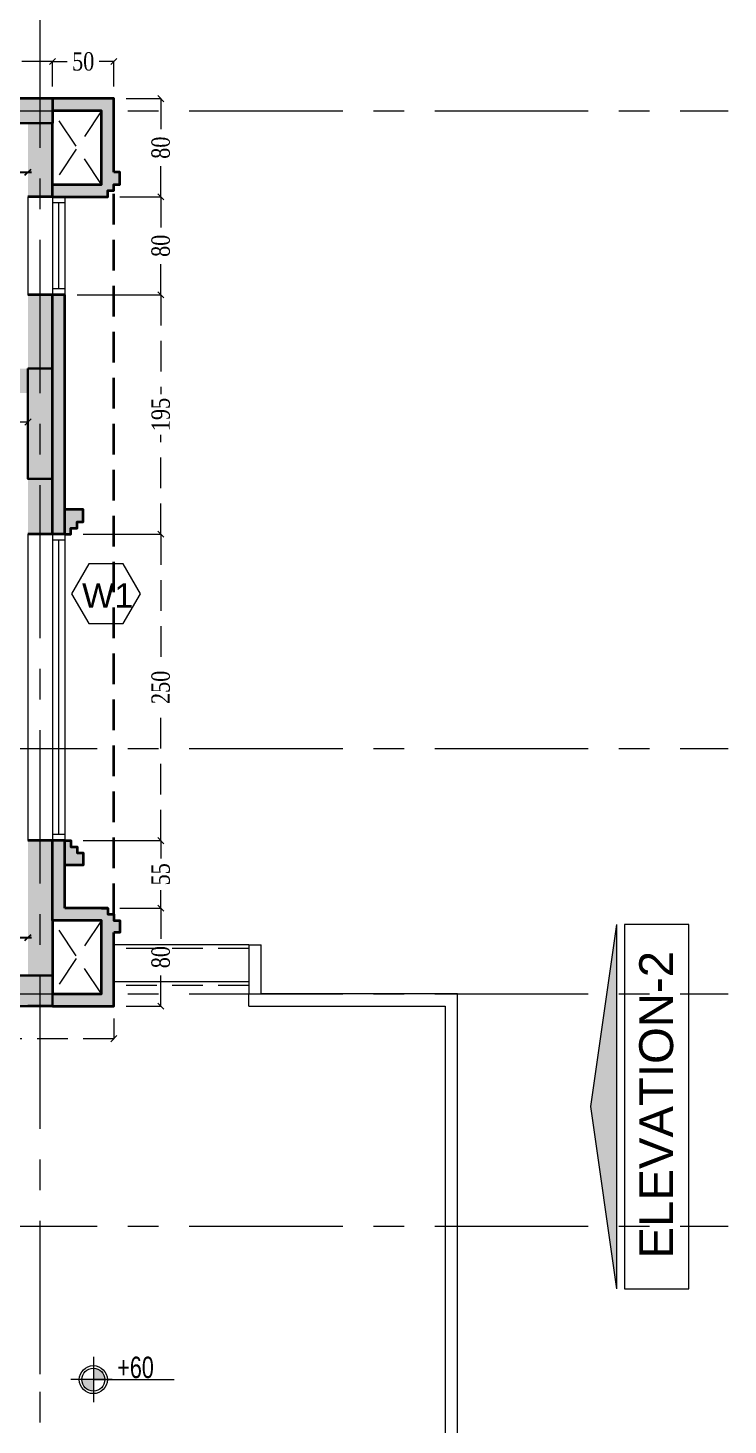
# Model space of a CAD drawing. Header units: inches. Extents: x -114 to 635, y -137 to 57.
# Drawn here: x 107.55 to 113.26, y 20.36 to 31.76 of the extents above; entities that cross this region are included whole.
import ezdxf
from ezdxf.enums import TextEntityAlignment as Align

# ---------------------------------------------------------------- set-up
doc = ezdxf.new("R2010")
doc.units = ezdxf.units.IN
doc.header["$MEASUREMENT"] = 0
doc.header["$PDMODE"] = 98
for name, pattern in [('( Hidden )', [0.375, 0.25, -0.125]), ('CENTER', [2, 1.25, -0.25, 0.25, -0.25]), ('CENTERX2', [4, 2.5, -0.5, 0.5, -0.5]), ('DASHED2', [0.375, 0.25, -0.125]), ('HIDDEN', [0.375, 0.25, -0.125])]:
    doc.linetypes.add(name, pattern=pattern)
doc.layers.get('0').update_dxf_attribs({"lineweight": 5})
doc.layers.get('Defpoints').update_dxf_attribs({"lineweight": 5})
for name, color, linetype, lineweight in [('A-ELEVATION TAG', 230, 'Continuous', 5), ('ARCHES', 1, 'HIDDEN', 5), ('COLUMNS HATCH', 1, 'Continuous', 5), ('DETAILS DIMENSION', 15, 'Continuous', 5), ('E-AX', 9, '( Hidden )', 0), ('HANDRAIL', 31, 'Continuous', 5), ('HATCH', 15, 'Continuous', 0), ('LEVEL SYMBOL', 8, 'Continuous', 5), ('PROPOSED COLUMNS', 6, 'Continuous', 30), ('ROOMS DIMENSION', 3, 'Continuous', 5), ('STAIR', 1, 'Continuous', 5), ('TAG WINDOWS', 8, 'Continuous', 13), ('WALL PROPOSED', 7, 'Continuous', 30), ('WINDOWS', 5, 'Continuous', 5)]:
    doc.layers.add(name, color=color, linetype=linetype, lineweight=lineweight)
doc.layers.add('AXIES', color=7, linetype='CENTER', lineweight=0, true_color=0x949596)
doc.styles.add('002-F.FLOOR PLAN$0$xref plans$0$ATTRIBUTE', font='BKANT.TTF')
doc.styles.add('Arial', font='arial.ttf')
doc.styles.add('ST', font='times.ttf', dxfattribs={"width": 0.8})
doc.styles.add('style4', font='times.ttf', dxfattribs={"width": 0.8})
doc.dimstyles.new('DIM100-2', dxfattribs={"dimtxt": 0.2, "dimasz": 0.05, "dimexe": 0.1, "dimexo": 0.1, "dimgap": 0.09, "dimtad": 1, "dimdec": 0, "dimlfac": 100, "dimzin": 0, "dimdsep": 46, "dimtxsty": 'style4', "dimblk1": 'OBLIQUE', "dimblk2": 'OBLIQUE', "dimsah": 1, "dimcen": 0.09, "dimdle": 0.03, "dimse1": 1, "dimse2": 1, "dimclrd": 256, "dimclrt": 256, "dimadec": 0, "dimazin": 0, "dimtfac": 1, "dimtdec": 0, "dimtix": 1, "dimtmove": 2, "dimatfit": 3, "dimldrblk": 'OBLIQUE', "dimfxl": 1, "dimtolj": 1, "dimtzin": 0, "dimarcsym": 0})
doc.dimstyles.new('RASH PLAN', dxfattribs={"dimtxt": 0.15, "dimasz": 0.05, "dimexe": 0, "dimexo": 0.1, "dimgap": 0.05, "dimtad": 0, "dimdec": 0, "dimlfac": 100, "dimzin": 0, "dimdsep": 46, "dimtxsty": 'ST', "dimblk": 'OBLIQUE', "dimcen": 0.09, "dimclrd": 200, "dimclre": 6, "dimclrt": 1, "dimadec": 0, "dimazin": 0, "dimtfac": 1, "dimtdec": 0, "dimtmove": 1, "dimatfit": 3, "dimldrblk": 'OBLIQUE', "dimfxl": 0, "dimtolj": 1, "dimtzin": 0, "dimlwd": -1, "dimlwe": -1, "dimarcsym": 0})

# ---------------------------------------------------------------- blocks, each defined once
blk = doc.blocks.new('_Oblique')
at = {"color": 0, "lineweight": -2}
blk.add_line((-0.5, -0.5), (0.5, 0.5), dxfattribs=at)
blk = doc.blocks.new('*D357')
at = {"layer": 'Defpoints', "color": 0, "transparency": 16777216}
for p in [(107.75018397029, 31.4833983993808), (100.2498790989031, 31.23047925243304), (107.75018397029, 31.18047925243422)]:
    blk.add_point(p, dxfattribs=at)
at = {"layer": 'DETAILS DIMENSION', "color": 6, "transparency": 16777216}
for p, q in [((100.2498790989031, 31.33047925243304), (100.2498790989031, 31.4833983993808)), ((107.75018397029, 31.28047925243423), (107.75018397029, 31.4833983993808))]:
    blk.add_line(p, q, dxfattribs=at)
at = {"layer": 'DETAILS DIMENSION', "color": 200, "linetype": 'DASHED2', "transparency": 16777216}
for p, q in [((100.2498790989031, 31.4833983993808), (103.8235859686268, 31.4833983993808)), ((107.75018397029, 31.4833983993808), (104.1764771005662, 31.4833983993808))]:
    blk.add_line(p, q, dxfattribs=at)
at = {"layer": 'DETAILS DIMENSION', "color": 200, "transparency": 16777216, "xscale": 0.05, "yscale": 0.05, "zscale": 0.05, "rotation": 180}
blk.add_blockref('_Oblique', (100.2498790989031, 31.4833983993808), dxfattribs=at)
at = {"layer": 'DETAILS DIMENSION', "color": 200, "transparency": 16777216, "xscale": 0.05, "yscale": 0.05, "zscale": 0.05}
blk.add_blockref('_Oblique', (107.75018397029, 31.4833983993808), dxfattribs=at)
at = {"layer": 'DETAILS DIMENSION', "color": 1, "transparency": 16777216, "insert": (104.0000315345965, 31.4833983993808), "char_height": 0.15, "attachment_point": 5, "style": 'ST'}
blk.add_mtext('\\A1;750', dxfattribs=at)
blk = doc.blocks.new('*D358')
at = {"layer": 'Defpoints', "color": 0, "transparency": 16777216}
for p in [(108.25018397029, 31.4833983993808), (107.75018397029, 31.18047925243422), (108.25018397029, 31.18047925243422)]:
    blk.add_point(p, dxfattribs=at)
at = {"layer": 'DETAILS DIMENSION', "color": 6, "transparency": 16777216}
for p, q in [((107.75018397029, 31.28047925243423), (107.75018397029, 31.4833983993808)), ((108.25018397029, 31.28047925243423), (108.25018397029, 31.4833983993808))]:
    blk.add_line(p, q, dxfattribs=at)
at = {"layer": 'DETAILS DIMENSION', "color": 200, "linetype": 'DASHED2', "transparency": 16777216}
for p, q in [((107.75018397029, 31.4833983993808), (107.8689871426043, 31.4833983993808)), ((108.25018397029, 31.4833983993808), (108.1313807979756, 31.4833983993808))]:
    blk.add_line(p, q, dxfattribs=at)
at = {"layer": 'DETAILS DIMENSION', "color": 200, "transparency": 16777216, "xscale": 0.05, "yscale": 0.05, "zscale": 0.05, "rotation": 180}
blk.add_blockref('_Oblique', (107.75018397029, 31.4833983993808), dxfattribs=at)
at = {"layer": 'DETAILS DIMENSION', "color": 200, "transparency": 16777216, "xscale": 0.05, "yscale": 0.05, "zscale": 0.05}
blk.add_blockref('_Oblique', (108.25018397029, 31.4833983993808), dxfattribs=at)
at = {"layer": 'DETAILS DIMENSION', "color": 1, "transparency": 16777216, "insert": (108.00018397029, 31.4833983993808), "char_height": 0.15, "attachment_point": 5, "style": 'ST'}
blk.add_mtext('\\A1;50', dxfattribs=at)
blk = doc.blocks.new('*D359')
at = {"layer": 'Defpoints', "color": 0, "transparency": 16777216}
for p in [(108.25018397029, 31.18047925243424), (108.6321700582006, 31.18047925243424), (108.20018397029, 30.38047927284266)]:
    blk.add_point(p, dxfattribs=at)
at = {"layer": 'DETAILS DIMENSION', "color": 6, "transparency": 16777216}
for p, q in [((108.35018397029, 31.18047925243424), (108.6321700582006, 31.18047925243424)), ((108.30018397029, 30.38047927284266), (108.6321700582006, 30.38047927284266))]:
    blk.add_line(p, q, dxfattribs=at)
at = {"layer": 'DETAILS DIMENSION', "color": 200, "linetype": 'DASHED2', "transparency": 16777216}
for p, q in [((108.6321700582006, 31.18047925243424), (108.6321700582006, 30.91055136069181)), ((108.6321700582006, 30.38047927284266), (108.6321700582006, 30.6504071645851))]:
    blk.add_line(p, q, dxfattribs=at)
at = {"layer": 'DETAILS DIMENSION', "color": 200, "transparency": 16777216, "xscale": 0.05, "yscale": 0.05, "zscale": 0.05}
for p, rotation in [((108.6321700582006, 31.18047925243424), 90), ((108.6321700582006, 30.38047927284266), 270)]:
    blk.add_blockref('_Oblique', p, dxfattribs=dict(at, rotation=rotation))
at = {"layer": 'DETAILS DIMENSION', "color": 1, "transparency": 16777216, "insert": (108.6321700582006, 30.78047926263841), "char_height": 0.15, "attachment_point": 5, "rotation": 90, "style": 'ST'}
blk.add_mtext('\\A1;80', dxfattribs=at)
blk = doc.blocks.new('*D360')
at = {"layer": 'Defpoints', "color": 0, "transparency": 16777216}
for p in [(108.20018397029, 30.38047927284266), (107.8501839702855, 29.58035650685464), (108.6321700582007, 29.58035650685464)]:
    blk.add_point(p, dxfattribs=at)
at = {"layer": 'DETAILS DIMENSION', "color": 6, "transparency": 16777216}
for p, q in [((108.30018397029, 30.38047927284266), (108.6321700582007, 30.38047927284266)), ((107.9501839702855, 29.58035650685464), (108.6321700582007, 29.58035650685464))]:
    blk.add_line(p, q, dxfattribs=at)
at = {"layer": 'DETAILS DIMENSION', "color": 200, "linetype": 'DASHED2', "transparency": 16777216}
for p, q in [((108.6321700582007, 30.38047927284266), (108.6321700582007, 30.11048998790201)), ((108.6321700582007, 29.58035650685464), (108.6321700582007, 29.8503457917953))]:
    blk.add_line(p, q, dxfattribs=at)
at = {"layer": 'DETAILS DIMENSION', "color": 200, "transparency": 16777216, "xscale": 0.05, "yscale": 0.05, "zscale": 0.05}
for p, rotation in [((108.6321700582007, 30.38047927284266), 90), ((108.6321700582007, 29.58035650685464), 270)]:
    blk.add_blockref('_Oblique', p, dxfattribs=dict(at, rotation=rotation))
at = {"layer": 'DETAILS DIMENSION', "color": 1, "transparency": 16777216, "insert": (108.6321700582007, 29.98041788984861), "char_height": 0.15, "attachment_point": 5, "rotation": 90, "style": 'ST'}
blk.add_mtext('\\A1;80', dxfattribs=at)
blk = doc.blocks.new('*D361')
at = {"layer": 'Defpoints', "color": 0, "transparency": 16777216}
for p in [(107.8501839702855, 29.58035650685464), (107.9001839702932, 27.6291563402764), (108.6321700582008, 27.6291563402764)]:
    blk.add_point(p, dxfattribs=at)
at = {"layer": 'DETAILS DIMENSION', "color": 6, "transparency": 16777216}
for p, q in [((107.9501839702855, 29.58035650685464), (108.6321700582008, 29.58035650685464)), ((108.0001839702932, 27.6291563402764), (108.6321700582008, 27.6291563402764))]:
    blk.add_line(p, q, dxfattribs=at)
at = {"layer": 'DETAILS DIMENSION', "color": 200, "linetype": 'DASHED2', "transparency": 16777216}
for p, q in [((108.6321700582008, 29.58035650685464), (108.6321700582008, 28.77142549350063)), ((108.6321700582008, 27.6291563402764), (108.6321700582008, 28.43808735363041))]:
    blk.add_line(p, q, dxfattribs=at)
at = {"layer": 'DETAILS DIMENSION', "color": 200, "transparency": 16777216, "xscale": 0.05, "yscale": 0.05, "zscale": 0.05}
for p, rotation in [((108.6321700582008, 29.58035650685464), 90), ((108.6321700582008, 27.6291563402764), 270)]:
    blk.add_blockref('_Oblique', p, dxfattribs=dict(at, rotation=rotation))
at = {"layer": 'DETAILS DIMENSION', "color": 1, "transparency": 16777216, "insert": (108.6321700582008, 28.60475642356548), "char_height": 0.15, "attachment_point": 5, "rotation": 90, "style": 'ST'}
blk.add_mtext('\\A1;195', dxfattribs=at)
blk = doc.blocks.new('*D362')
at = {"layer": 'Defpoints', "color": 0, "transparency": 16777216}
for p in [(107.9001839702932, 27.6291563402764), (107.9001839702925, 25.1299415931103), (108.6321700582009, 25.1299415931103)]:
    blk.add_point(p, dxfattribs=at)
at = {"layer": 'DETAILS DIMENSION', "color": 6, "transparency": 16777216}
for p, q in [((108.0001839702932, 27.6291563402764), (108.6321700582009, 27.6291563402764)), ((108.0001839702925, 25.1299415931103), (108.6321700582009, 25.1299415931103))]:
    blk.add_line(p, q, dxfattribs=at)
at = {"layer": 'DETAILS DIMENSION', "color": 200, "linetype": 'DASHED2', "transparency": 16777216}
for p, q in [((108.6321700582009, 27.6291563402764), (108.6321700582009, 26.55737881528744)), ((108.6321700582009, 25.1299415931103), (108.6321700582009, 26.20171911809926))]:
    blk.add_line(p, q, dxfattribs=at)
at = {"layer": 'DETAILS DIMENSION', "color": 200, "transparency": 16777216, "xscale": 0.05, "yscale": 0.05, "zscale": 0.05}
for p, rotation in [((108.6321700582009, 27.6291563402764), 90), ((108.6321700582009, 25.1299415931103), 270)]:
    blk.add_blockref('_Oblique', p, dxfattribs=dict(at, rotation=rotation))
at = {"layer": 'DETAILS DIMENSION', "color": 1, "transparency": 16777216, "insert": (108.6321700582009, 26.37954896669331), "char_height": 0.15, "attachment_point": 5, "rotation": 90, "style": 'ST'}
blk.add_mtext('\\A1;250', dxfattribs=at)
blk = doc.blocks.new('*D363')
at = {"layer": 'Defpoints', "color": 0, "transparency": 16777216}
for p in [(107.9001839702925, 25.1299415931103), (108.20018397029, 24.57964942494847), (108.632170058201, 24.57964942494847)]:
    blk.add_point(p, dxfattribs=at)
at = {"layer": 'DETAILS DIMENSION', "color": 6, "transparency": 16777216}
for p, q in [((108.0001839702925, 25.1299415931103), (108.632170058201, 25.1299415931103)), ((108.30018397029, 24.57964942494847), (108.632170058201, 24.57964942494847))]:
    blk.add_line(p, q, dxfattribs=at)
at = {"layer": 'DETAILS DIMENSION', "color": 200, "linetype": 'DASHED2', "transparency": 16777216}
for p, q in [((108.632170058201, 25.1299415931103), (108.632170058201, 24.98331028913032)), ((108.632170058201, 24.57964942494847), (108.632170058201, 24.72628072892845))]:
    blk.add_line(p, q, dxfattribs=at)
at = {"layer": 'DETAILS DIMENSION', "color": 200, "transparency": 16777216, "xscale": 0.05, "yscale": 0.05, "zscale": 0.05}
for p, rotation in [((108.632170058201, 25.1299415931103), 90), ((108.632170058201, 24.57964942494847), 270)]:
    blk.add_blockref('_Oblique', p, dxfattribs=dict(at, rotation=rotation))
at = {"layer": 'DETAILS DIMENSION', "color": 1, "transparency": 16777216, "insert": (108.632170058201, 24.85479550902935), "char_height": 0.15, "attachment_point": 5, "rotation": 90, "style": 'ST'}
blk.add_mtext('\\A1;55', dxfattribs=at)
blk = doc.blocks.new('*D364')
at = {"layer": 'Defpoints', "color": 0, "transparency": 16777216}
for p in [(108.20018397029, 24.57964942494847), (108.25018397029, 23.77964942494851), (108.6321700582012, 23.77964942494851)]:
    blk.add_point(p, dxfattribs=at)
at = {"layer": 'DETAILS DIMENSION', "color": 6, "transparency": 16777216}
for p, q in [((108.30018397029, 24.57964942494847), (108.6321700582012, 24.57964942494847)), ((108.35018397029, 23.77964942494851), (108.6321700582012, 23.77964942494851))]:
    blk.add_line(p, q, dxfattribs=at)
at = {"layer": 'DETAILS DIMENSION', "color": 200, "linetype": 'DASHED2', "transparency": 16777216}
for p, q in [((108.6321700582012, 24.57964942494847), (108.6321700582012, 24.30972152300184)), ((108.6321700582012, 23.77964942494851), (108.6321700582012, 24.04957732689514))]:
    blk.add_line(p, q, dxfattribs=at)
at = {"layer": 'DETAILS DIMENSION', "color": 200, "transparency": 16777216, "xscale": 0.05, "yscale": 0.05, "zscale": 0.05}
for p, rotation in [((108.6321700582012, 24.57964942494847), 90), ((108.6321700582012, 23.77964942494851), 270)]:
    blk.add_blockref('_Oblique', p, dxfattribs=dict(at, rotation=rotation))
at = {"layer": 'DETAILS DIMENSION', "color": 1, "transparency": 16777216, "insert": (108.6321700582011, 24.17964942494845), "char_height": 0.15, "attachment_point": 5, "rotation": 90, "style": 'ST'}
blk.add_mtext('\\A1;80', dxfattribs=at)
blk = doc.blocks.new('*D365')
at = {"layer": 'Defpoints', "color": 0, "transparency": 16777216}
for p in [(105.6503233919153, 23.77965093342408), (108.25018397029, 23.7796494249485), (105.6503233919153, 23.51459109450207)]:
    blk.add_point(p, dxfattribs=at)
at = {"layer": 'DETAILS DIMENSION', "color": 6, "transparency": 16777216}
for p, q in [((105.6503233919153, 23.67965093342408), (105.6503233919153, 23.51459109450207)), ((108.25018397029, 23.6796494249485), (108.25018397029, 23.51459109450207))]:
    blk.add_line(p, q, dxfattribs=at)
at = {"layer": 'DETAILS DIMENSION', "color": 200, "linetype": 'DASHED2', "transparency": 16777216}
for p, q in [((105.6503233919153, 23.51459109450207), (106.7724238325086, 23.51459109450207)), ((108.25018397029, 23.51459109450207), (107.1280835296967, 23.51459109450207))]:
    blk.add_line(p, q, dxfattribs=at)
at = {"layer": 'DETAILS DIMENSION', "color": 200, "transparency": 16777216, "xscale": 0.05, "yscale": 0.05, "zscale": 0.05, "rotation": 180}
blk.add_blockref('_Oblique', (105.6503233919153, 23.51459109450207), dxfattribs=at)
at = {"layer": 'DETAILS DIMENSION', "color": 200, "transparency": 16777216, "xscale": 0.05, "yscale": 0.05, "zscale": 0.05}
blk.add_blockref('_Oblique', (108.25018397029, 23.51459109450207), dxfattribs=at)
at = {"layer": 'DETAILS DIMENSION', "color": 1, "transparency": 16777216, "insert": (106.9502536811027, 23.51459109450207), "char_height": 0.15, "attachment_point": 5, "style": 'ST'}
blk.add_mtext('\\A1;260', dxfattribs=at)
blk = doc.blocks.new('*D418')
at = {"layer": 'Defpoints', "color": 0, "transparency": 16777216}
for p in [(103.7502881700721, 28.77944850844119), (107.5501839702856, 28.77944850844119), (103.7502881700721, 28.54314432200636)]:
    blk.add_point(p, dxfattribs=at)
at = {"layer": 'DETAILS DIMENSION', "color": 6, "transparency": 16777216}
for p, q in [((103.7502881700721, 28.67944850844119), (103.7502881700721, 28.54314432200636)), ((107.5501839702856, 28.67944850844119), (107.5501839702856, 28.54314432200636))]:
    blk.add_line(p, q, dxfattribs=at)
at = {"layer": 'DETAILS DIMENSION', "color": 200, "linetype": 'DASHED2', "transparency": 16777216}
for p, q in [((103.7502881700721, 28.54314432200636), (105.4740933160332, 28.54314432200636)), ((107.5501839702856, 28.54314432200636), (105.8263788243245, 28.54314432200636))]:
    blk.add_line(p, q, dxfattribs=at)
at = {"layer": 'DETAILS DIMENSION', "color": 200, "transparency": 16777216, "xscale": 0.05, "yscale": 0.05, "zscale": 0.05, "rotation": 180}
blk.add_blockref('_Oblique', (103.7502881700721, 28.54314432200636), dxfattribs=at)
at = {"layer": 'DETAILS DIMENSION', "color": 200, "transparency": 16777216, "xscale": 0.05, "yscale": 0.05, "zscale": 0.05}
blk.add_blockref('_Oblique', (107.5501839702856, 28.54314432200636), dxfattribs=at)
at = {"layer": 'DETAILS DIMENSION', "color": 1, "transparency": 16777216, "insert": (105.6502360701788, 28.54314432200636), "char_height": 0.15, "attachment_point": 5, "style": 'ST'}
blk.add_mtext('\\A1;380', dxfattribs=at)
blk = doc.blocks.new('*D425')
at = {"layer": 'Defpoints', "color": 0, "transparency": 16777216}
for p in [(104.750420196754, 30.9804792524335), (107.5501839702856, 30.9804792524335), (107.5501839702856, 30.58037657465457)]:
    blk.add_point(p, dxfattribs=at)
at = {"layer": 'ROOMS DIMENSION', "linetype": 'Continuous', "lineweight": -2, "transparency": 16777216}
blk.add_line((104.720420196754, 30.58037657465457), (107.5801839702856, 30.58037657465457), dxfattribs=at)
at = {"layer": 'ROOMS DIMENSION', "lineweight": -2, "transparency": 16777216, "xscale": 0.05, "yscale": 0.05, "zscale": 0.05, "rotation": 180}
blk.add_blockref('_Oblique', (104.750420196754, 30.58037657465457), dxfattribs=at)
at = {"layer": 'ROOMS DIMENSION', "lineweight": -2, "transparency": 16777216, "xscale": 0.05, "yscale": 0.05, "zscale": 0.05}
blk.add_blockref('_Oblique', (107.5501839702856, 30.58037657465457), dxfattribs=at)
at = {"layer": 'ROOMS DIMENSION', "transparency": 16777216, "insert": (106.1503020835198, 30.77210692793503), "char_height": 0.2, "attachment_point": 5, "style": 'style4'}
blk.add_mtext('\\A1;280', dxfattribs=at)
blk = doc.blocks.new('*D436')
at = {"layer": 'Defpoints', "color": 0, "transparency": 16777216}
for p in [(107.5501839702856, 24.3391234748904), (102.0502124879431, 24.02964942494923), (107.5501839702856, 24.02964942494839)]:
    blk.add_point(p, dxfattribs=at)
at = {"layer": 'ROOMS DIMENSION', "linetype": 'Continuous', "lineweight": -2, "transparency": 16777216}
blk.add_line((102.0202124879431, 24.3391234748904), (107.5801839702856, 24.3391234748904), dxfattribs=at)
at = {"layer": 'ROOMS DIMENSION', "lineweight": -2, "transparency": 16777216, "xscale": 0.05, "yscale": 0.05, "zscale": 0.05, "rotation": 180}
blk.add_blockref('_Oblique', (102.0502124879431, 24.3391234748904), dxfattribs=at)
at = {"layer": 'ROOMS DIMENSION', "lineweight": -2, "transparency": 16777216, "xscale": 0.05, "yscale": 0.05, "zscale": 0.05}
blk.add_blockref('_Oblique', (107.5501839702856, 24.3391234748904), dxfattribs=at)
at = {"layer": 'ROOMS DIMENSION', "transparency": 16777216, "insert": (104.8001982291144, 24.53085382817086), "char_height": 0.2, "attachment_point": 5, "style": 'style4'}
blk.add_mtext('\\A1;550', dxfattribs=at)
blk = doc.blocks.new('002-F.FLOOR PLAN$0$xref plans$0$LVL-PL')
h = blk.add_hatch(color=256)
h.paths.add_polyline_path([(0, 0.1233333333366318), (0, 0), (0.1233333333366318, 0, 0.4142135623713494)])
h.paths.add_polyline_path([(0, 3.638e-12), (-0.1233333333366318, 0, 0.4142135623713494), (0, -0.1233333333366318)])
for p, q in [((0, 0.2423931623961835), (0, -0.2423931623961835)), ((0.1999999999970896, 0), (-0.2423931623925455, 0)), ((0, 0), (0.8647632531776706, 0))]:
    blk.add_line(p, q)
for radius in [0.1500000000046361, 0.1233333333369346]:
    blk.add_circle((0, 0), radius)
at = {"style": '002-F.FLOOR PLAN$0$xref plans$0$ATTRIBUTE', "width": 0.75, "flags": 12}
for tag, p in [('LEVEL', (0.5169967120220919, 0.1508291632280816)), ('POSITION', (0.5169967120148158, -0.1541315465772186))]:
    blk.add_attdef(tag, text='', height=0.2, dxfattribs=at).set_placement(p, align=Align.MIDDLE)
blk = doc.blocks.new('DASLASDLASLDASLASDLASLQWELQWELQWELQWELQ')
at = {"layer": 'AXIES', "linetype": 'CENTERX2', "ltscale": 0.5}
for p, q in [((47.07852520708184, -592.2776957824242), (47.07852520708184, -578.206309493834)), ((20.29338096180066, -581.976748345088), (52.68343698540485, -581.976748345088)), ((20.29338096180066, -587.1767470905586), (52.68343698540485, -587.1767470905586)), ((20.29338096180066, -589.1775781725739), (52.68343698540485, -589.1775781725739)), ((20.29338096180066, -591.0720317607155), (52.68343698540485, -591.0720317607155)), ((47.07852520570032, -610.173587916886), (47.07852520570043, -592.2776957824242))]:
    blk.add_line(p, q, dxfattribs=at)
blk = doc.blocks.new('QEWQWQWASDASDASADAAS')
at = {"layer": 'COLUMNS HATCH', "ltscale": 300}
for points in [[(170.0226678633239, -479.0566622358781), (170.0226678633239, -479.256662235878), (169.2226678633239, -479.256662235878), (169.2226678633239, -479.0566622358781)], [(169.8226761617893, -481.257692979874), (170.0226761617893, -481.257692979874), (170.0226761617893, -482.157692979874), (169.8226761617893, -482.157692979874)], [(170.0226678633239, -486.2074920633639), (170.0226678633239, -486.4574920633638), (169.4226678633239, -486.4574920633638), (169.4226678633239, -486.2074920633639)]]:
    blk.add_hatch(color=256, dxfattribs=at).paths.add_polyline_path(points)
at = {"layer": 'PROPOSED COLUMNS'}
for points in [[(170.0226678633239, -479.0566622358781), (170.0226678633239, -479.256662235878), (169.2226678633239, -479.256662235878), (169.2226678633239, -479.0566622358781)], [(169.8226761617893, -481.257692979874), (170.0226761617893, -481.257692979874), (170.0226761617893, -482.157692979874), (169.8226761617893, -482.157692979874)], [(170.0226678633239, -486.2074920633639), (170.0226678633239, -486.4574920633638), (169.4226678633239, -486.4574920633638), (169.4226678633239, -486.2074920633639)]]:
    blk.add_lwpolyline(points, close=True, dxfattribs=at)

msp = doc.modelspace()

# ---------------------------------------------------------------- hatches: boundary and pattern name
at = {"layer": 'A-ELEVATION TAG'}
msp.add_hatch(color=256, dxfattribs=at).paths.add_polyline_path([(112.1367307100294, 22.96106060800935), (112.3499721375164, 21.4752377870916), (112.3499721375155, 24.446883428928)])
at = {"layer": 'HATCH', "true_color": 0x939598}
h = msp.add_hatch(color=252, dxfattribs=at)
h.dxf.hatch_style = 1
h.paths.add_polyline_path([(102.7502881788978, 28.97944850844192), (102.0502124879431, 28.97944850844192), (102.0502124879431, 30.9804792524335), (104.5504201967569, 30.9804792524335), (104.5504201967569, 29.97922909876701), (104.750420196754, 29.97922909876701), (104.750420196754, 30.9804792524335), (107.5501839702856, 30.9804792524335), (107.5501839702856, 30.37957125402068), (107.75018397029, 30.37957125402068), (107.75018397029, 30.9804792524335), (107.75018397029, 31.18047925243422), (100.2498790989032, 31.18047925243422), (100.2498790989032, 30.9804792524335), (101.850212487946, 30.9804792524335), (101.850212487946, 25.98009436136249), (101.7498619607732, 25.98009827591167), (101.749858645032, 25.89509827597408), (101.7498541590257, 25.78009827606297), (101.850212487946, 25.78009436120897), (101.850212487946, 25.0794542926667), (102.0502124879431, 25.0794542926667), (102.0502124879431, 28.77944850844119), (102.7502881788978, 28.77944850844119)])
h = msp.add_hatch(color=252, dxfattribs=at)
h.dxf.hatch_style = 1
h.paths.add_polyline_path([(108.25018397029, 31.18047925243422), (107.75018397029, 31.18047925243422), (107.75018397029, 31.0804792524342), (108.1501839702901, 31.0804792524342), (108.1501839702901, 30.48047925243429), (107.75018397029, 30.48047925243429), (107.75018397029, 30.38047925243427), (108.1501839702901, 30.38047927284265), (108.20018397029, 30.38047927284265), (108.20018397029, 30.4304792728426), (108.25018397029, 30.4304792728426), (108.25018397029, 30.48047927284256), (108.3001839702902, 30.48047927284256), (108.3001839702902, 30.58047927284258), (108.25018397029, 30.58047927284258)])
h = msp.add_hatch(color=252, dxfattribs=at)
h.dxf.hatch_style = 1
h.paths.add_polyline_path([(107.7501839702854, 29.58035650685463), (107.5501839702856, 29.58035650685463), (107.5501839702856, 28.97944850844192), (104.750420196754, 28.97944850844192), (104.750420196754, 29.079229098767), (104.5504201967569, 29.079229098767), (104.5504201967569, 28.97944850844192), (103.7502881788978, 28.97944850844192), (103.7502881788978, 28.77944850844119), (107.5501839702856, 28.77944850844119), (107.5501839702856, 27.62915634027638), (107.7501839702854, 27.62915634027638)])
h = msp.add_hatch(color=252, dxfattribs=at)
h.dxf.hatch_style = 1
h.paths.add_polyline_path([(107.8501839702901, 29.58035650685463), (107.7501839702854, 29.58035650685463), (107.7501839702854, 27.62915634027638), (107.8501839702901, 27.62915634027638)])
h = msp.add_hatch(color=252, dxfattribs=at)
h.dxf.hatch_style = 1
h.paths.add_polyline_path([(108.0001839702934, 27.82915634027631), (107.8501839702901, 27.82915634027631), (107.8501839702901, 27.62915634027638), (107.9001839702933, 27.62915634027638), (107.9001839702933, 27.67915634027634), (107.9501839702932, 27.67915634027634), (107.9501839702932, 27.72915634027629), (108.0001839702934, 27.72915634027629)])
h = msp.add_hatch(color=252, dxfattribs=at)
h.dxf.hatch_style = 1
h.paths.add_polyline_path([(108.25018397029, 24.37964942494852), (108.3001839702902, 24.37964942494852), (108.3001839702902, 24.47964942494855), (108.25018397029, 24.47964942494855), (108.25018397029, 24.5296494249485), (108.20018397029, 24.5296494249485), (108.20018397029, 24.57964942494846), (108.1501839702901, 24.57964942494846), (107.8501839702901, 24.57964942494846), (107.8501839702901, 25.12994159311029), (107.7501839702854, 25.12994159311029), (107.7501839702854, 24.47964942494843), (108.1501839702901, 24.47964942494843), (108.1501839702901, 23.87964942494852), (107.7501839702898, 23.87964942494852), (107.7501839702898, 24.47964942494843), (107.7501839702854, 25.12994159311029), (107.5501839702856, 25.12994159311029), (107.5501839702856, 24.02964942494923), (102.0502124879431, 24.02964942494923), (102.0502124879431, 24.07945425201592), (101.9352124879451, 24.07945425201592), (101.850212487946, 24.07945425201592), (101.850212487946, 23.97964942494923), (101.7502124879402, 23.97964942494923), (101.7502124879402, 23.7796494249485), (105.3503233919118, 23.7796494249485), (105.350346026788, 22.27913617148886), (105.5503460268028, 22.27913617148886), (105.5503233919267, 23.7796494249485), (107.5501839702856, 23.7796494249485), (107.75018397029, 23.7796494249485), (108.25018397029, 23.7796494249485)])
h = msp.add_hatch(color=252, dxfattribs=at)
h.dxf.hatch_style = 1
h.paths.add_polyline_path([(108.0001839702927, 25.02994159311038), (107.9501839702925, 25.02994159311038), (107.9501839702925, 25.07994159311033), (107.9001839702926, 25.07994159311033), (107.9001839702926, 25.12994159311029), (107.8501839702901, 25.12994159311029), (107.8501839702901, 24.92994159311036), (108.0001839702927, 24.92994159311036)])

# ---------------------------------------------------------------- linework, layer by layer
at = {"layer": 'A-ELEVATION TAG'}
msp.add_line((112.3499721375164, 21.4752377870916), (112.3499721375155, 24.446883428928), dxfattribs=at)
msp.add_lwpolyline([(112.3499721375164, 21.4752377870916), (112.1367307100294, 22.96106060800935), (112.3499721375155, 24.446883428928)], dxfattribs=at)
msp.add_lwpolyline([(112.9363863435927, 21.4752377870916), (112.9363863435918, 24.446883428928), (112.4121597434549, 24.446883428928), (112.4121597434549, 21.4752377870916)], close=True, dxfattribs=at)
at = {"layer": 'ARCHES'}
for p, q in [((108.15018397029, 30.48047925243429), (107.75018397029, 31.08047925243386)), ((108.15018397029, 31.0804792524342), (107.75018397029, 30.48047925243429)), ((108.15018397029, 23.87964942494852), (107.75018397029, 24.47964942494809)), ((108.15018397029, 24.47964942494843), (107.75018397029, 23.87964942494852))]:
    msp.add_line(p, q, dxfattribs=at)
at = {"layer": 'HANDRAIL', "flags": 128}
for points in [[(109.3501922551086, 24.27964944535393), (109.4501922551071, 24.27964944535393)], [(109.3501922551086, 24.27964944535393), (109.3501922551086, 23.87964942494705)], [(109.4501922551071, 23.87964942494705), (109.4501922551071, 24.27964944535393)], [(109.3501922551086, 23.7796494249485), (109.3501922551086, 23.87964942494705)], [(110.9512329763611, 23.87964942494705), (109.4501922551071, 23.87964942494705)], [(111.0512329763596, 23.87964942494705), (110.9512329763611, 23.87964942494705)], [(111.0512329763595, 17.67941421070623), (111.0512329763596, 23.87964942494705)], [(109.3501922551086, 23.7796494249485), (110.9512329763611, 23.7796494249485)], [(110.9512329763611, 23.7796494249485), (110.951232976361, 17.77941421070841)]]:
    msp.add_lwpolyline(points, dxfattribs=at)
at = {"layer": 'STAIR', "linetype": 'Continuous'}
for p, q in [((109.3501922551086, 24.27964944535393), (108.2501922687525, 24.27964944535393)), ((109.3501922551086, 23.97964944535465), (108.2501922687525, 23.97964944535465))]:
    msp.add_line(p, q, dxfattribs=at)
at = {"layer": 'STAIR', "linetype": '( Hidden )'}
for p, q in [((109.3501922551086, 24.24964944535395), (108.2501922687525, 24.24964944535395)), ((109.3501922551086, 23.94964944535468), (108.2501922687525, 23.94964944535468))]:
    msp.add_line(p, q, dxfattribs=at)
at = {"layer": 'TAG WINDOWS'}
msp.add_lwpolyline([(108.4680137869197, 27.14328013656857), (108.3270764997562, 27.38739067861665), (108.0452019254293, 27.38739067861665), (107.9042646382659, 27.14328013656857), (108.0452019254293, 26.89916959452053), (108.3270764997562, 26.89916959452053)], close=True, dxfattribs=at)
at = {"layer": 'WALL PROPOSED', "linetype": 'DASHED2', "lineweight": 35}
msp.add_line((108.25018397029, 24.5296494249485), (108.25018397029, 30.4304792728426), dxfattribs=at)
at = {"layer": 'WALL PROPOSED', "linetype": 'Continuous', "lineweight": 35}
for p, q in [((107.7501839702867, 30.37957125402068), (107.550183970286, 30.37957125402068)), ((107.85018397029, 29.58035650685463), (107.5501839702853, 29.58035650685463)), ((107.85018397029, 27.62915634027638), (107.5501839702931, 27.62915634027638)), ((107.85018397029, 25.12994159311029), (107.5501839702924, 25.12994159311029)), ((107.7501839702898, 24.47964942494843), (107.7501839702898, 23.87964942494852))]:
    msp.add_line(p, q, dxfattribs=at)
at = {"layer": 'WALL PROPOSED', "linetype": 'Continuous', "lineweight": 35, "flags": 128}
for points in [[(107.75018397029, 31.18047925243422), (100.2498790989031, 31.18047925243422)], [(107.75018397029, 31.18047925243422), (107.75018397029, 30.9804792524335)], [(108.25018397029, 30.58047927284258), (108.25018397029, 31.18047925243422), (107.75018397029, 31.18047925243422)], [(107.75018397029, 30.48047925243429), (108.15018397029, 30.48047925243429), (108.15018397029, 31.0804792524342), (107.75018397029, 31.0804792524342)], [(107.75018397029, 30.37957125402068), (107.75018397029, 30.9804792524335)], [(108.15018397029, 30.38047927284265), (108.2001839702899, 30.38047927284265), (108.2001839702899, 30.4304792728426), (108.25018397029, 30.4304792728426), (108.25018397029, 30.48047927284256), (108.30018397029, 30.48047927284256), (108.30018397029, 30.58047927284258), (108.25018397029, 30.58047927284258)], [(107.75018397029, 30.38047925243427), (108.15018397029, 30.38047927284265)], [(107.7501839702853, 27.62915634027638), (107.7501839702853, 29.58035650685463)], [(107.85018397029, 27.62915634027638), (107.85018397029, 29.58035650685463)], [(107.8501839702932, 27.62915634027638), (107.9001839702931, 27.62915634027638), (107.9001839702931, 27.67915634027634), (107.9501839702932, 27.67915634027634), (107.9501839702932, 27.72915634027629), (108.0001839702933, 27.72915634027629), (108.0001839702933, 27.82915634027631), (107.8501839702932, 27.82915634027631)], [(107.7501839702853, 24.47964942495503), (107.7501839702853, 25.12994159311029)], [(107.85018397029, 24.57964942494846), (107.85018397029, 25.12994159311029)], [(107.8501839702925, 25.12994159311029), (107.9001839702925, 25.12994159311029), (107.9001839702925, 25.07994159311033), (107.9501839702925, 25.07994159311033), (107.9501839702925, 25.02994159311038), (108.0001839702926, 25.02994159311038), (108.0001839702926, 24.92994159311036), (107.8501839702925, 24.92994159311036)], [(108.2001839702899, 24.57964942494846), (107.85018397029, 24.57964942494846)], [(108.15018397029, 24.57964942494846), (108.2001839702899, 24.57964942494846), (108.2001839702899, 24.5296494249485), (108.25018397029, 24.5296494249485), (108.25018397029, 24.47964942494855), (108.30018397029, 24.47964942494855), (108.30018397029, 24.37964942494852), (108.25018397029, 24.37964942494852)], [(107.75018397029, 23.87964942494852), (108.15018397029, 23.87964942494852), (108.15018397029, 24.47964942494843), (107.75018397029, 24.47964942494843)], [(107.75018397029, 23.7796494249485), (108.25018397029, 23.7796494249485), (108.25018397029, 24.37964942494852)], [(107.75018397029, 23.7796494249485), (107.5501839702856, 23.7796494249485)]]:
    msp.add_lwpolyline(points, dxfattribs=at)
at = {"layer": 'WINDOWS'}
for p, q in [((107.550183970286, 30.37957125402068), (107.5501839702854, 29.58035650685463)), ((107.7501839702859, 30.37957125402068), (107.7501839702853, 29.58035650685463)), ((107.850183970286, 30.32957125402049), (107.7501839702861, 30.32957125402049)), ((107.8001839702861, 30.32957125402049), (107.8001839702854, 29.63035650685424)), ((107.850183970286, 30.37957125402068), (107.8501839702855, 29.58035650685463)), ((107.8501839702853, 29.63035650685435), (107.7501839702854, 29.63035650685435)), ((107.5501839702931, 27.62915634027638), (107.5501839702927, 25.12994159311029)), ((107.7501839702931, 27.62915634027638), (107.7501839702925, 25.12994159311029)), ((107.8501839702932, 27.5791563402762), (107.7501839702933, 27.5791563402762)), ((107.8001839702932, 27.5791563402762), (107.8001839702926, 25.1799415931099)), ((107.8501839702932, 27.62915634027638), (107.8501839702926, 25.12994159311029)), ((107.8501839702925, 25.17994159311002), (107.7501839702926, 25.17994159311002))]:
    msp.add_line(p, q, dxfattribs=at)

# ---------------------------------------------------------------- block references
at = {"layer": 'E-AX'}
msp.add_blockref('DASLASDLASLDASLASDLASLQWELQWELQWELQWELQ', (60.57165876321082, 613.0572275975223), dxfattribs=at)
at = {"layer": 'LEVEL SYMBOL', "linetype": 'Continuous', "lineweight": 0}
ref = msp.add_blockref('002-F.FLOOR PLAN$0$xref plans$0$LVL-PL', (108.0831011075336, 20.73421980571288), dxfattribs=dict(at, xscale=0.7620000000000069, yscale=0.7620000000000069, zscale=0.7620000000000069))
ref.add_attrib('LEVEL', '+60', dxfattribs={"layer": '0', "lineweight": 5, "height": 0.175, "rotation": 359.9999992778307, "style": '002-F.FLOOR PLAN$0$xref plans$0$ATTRIBUTE', "width": 0.7500000000000003}).set_placement((108.4269133222331, 20.83452393727453), align=Align.MIDDLE)
at = {"layer": 'PROPOSED COLUMNS'}
msp.add_blockref('QEWQWQWASDASDASADAAS', (-62.27248389303386, 510.2371414883123), dxfattribs=at)

# ---------------------------------------------------------------- texts
at = {"layer": 'A-ELEVATION TAG', "style": 'Arial'}
msp.add_text('ELEVATION-2', height=0.2761567211446908, rotation=90, dxfattribs=at).set_placement((112.8075404972141, 22.97615434424893, -0.2375037433503167), align=Align.CENTER)
at = {"layer": 'TAG WINDOWS', "style": 'Arial'}
msp.add_text('W1', height=0.2, dxfattribs=at).set_placement((107.9906784190525, 27.02837166375094))

# ---------------------------------------------------------------- dimensions: what is measured, and where the dimension line sits
at = {"layer": 'DETAILS DIMENSION'}
for base, p1, p2, picture, middle in [((107.75018397029, 31.4833983993808), (100.2498790989031, 31.23047925243304), (107.75018397029, 31.18047925243422), '*D357', (104.0000315345965, 31.4833983993808)), ((108.25018397029, 31.4833983993808), (107.75018397029, 31.18047925243422), (108.25018397029, 31.18047925243422), '*D358', (108.00018397029, 31.4833983993808)), ((103.7502881700721, 28.54314432200636), (107.5501839702856, 28.77944850844119), (103.7502881700721, 28.77944850844119), '*D418', (105.6502360701788, 28.54314432200636)), ((105.6503233919153, 23.51459109450207), (108.25018397029, 23.7796494249485), (105.6503233919153, 23.77965093342408), '*D365', (106.9502536811027, 23.51459109450207))]:
    dim = msp.add_linear_dim(base=base, p1=p1, p2=p2, dimstyle='RASH PLAN', dxfattribs=at)
    dim.commit()
    dim.dimension.update_dxf_attribs({"geometry": picture, "text_midpoint": middle})
for base, p1, p2, picture, middle in [((108.6321700582006, 31.18047925243424), (108.2001839702899, 30.38047927284265), (108.25018397029, 31.18047925243422), '*D359', (108.6321700582006, 30.78047926263841)), ((108.6321700582007, 29.58035650685464), (108.2001839702899, 30.38047927284265), (107.8501839702855, 29.58035650685463), '*D360', (108.6321700582007, 29.98041788984861)), ((108.6321700582008, 27.6291563402764), (107.8501839702855, 29.58035650685463), (107.9001839702931, 27.62915634027638), '*D361', (108.6321700582008, 28.60475642356548)), ((108.6321700582009, 25.1299415931103), (107.9001839702931, 27.62915634027638), (107.9001839702925, 25.12994159311029), '*D362', (108.6321700582009, 26.37954896669331)), ((108.632170058201, 24.57964942494847), (107.9001839702925, 25.12994159311029), (108.2001839702899, 24.57964942494846), '*D363', (108.632170058201, 24.85479550902935)), ((108.6321700582012, 23.77964942494851), (108.2001839702899, 24.57964942494846), (108.25018397029, 23.7796494249485), '*D364', (108.6321700582011, 24.17964942494845))]:
    dim = msp.add_linear_dim(base=base, p1=p1, p2=p2, angle=90, dimstyle='RASH PLAN', dxfattribs=at)
    dim.commit()
    dim.dimension.update_dxf_attribs({"geometry": picture, "text_midpoint": middle})
at = {"layer": 'ROOMS DIMENSION'}
for base, p1, p2, picture, middle in [((107.5501839702856, 30.58037657465457), (104.750420196754, 30.9804792524335), (107.5501839702856, 30.9804792524335), '*D425', (106.1503020835198, 30.77210692793503)), ((107.5501839702856, 24.3391234748904), (102.0502124879431, 24.02964942494923), (107.5501839702856, 24.02964942494839), '*D436', (104.8001982291144, 24.53085382817086))]:
    dim = msp.add_linear_dim(base=base, p1=p1, p2=p2, dimstyle='DIM100-2', dxfattribs=at)
    dim.commit()
    dim.dimension.update_dxf_attribs({"geometry": picture, "text_midpoint": middle})

doc.saveas('drawing.dxf')
